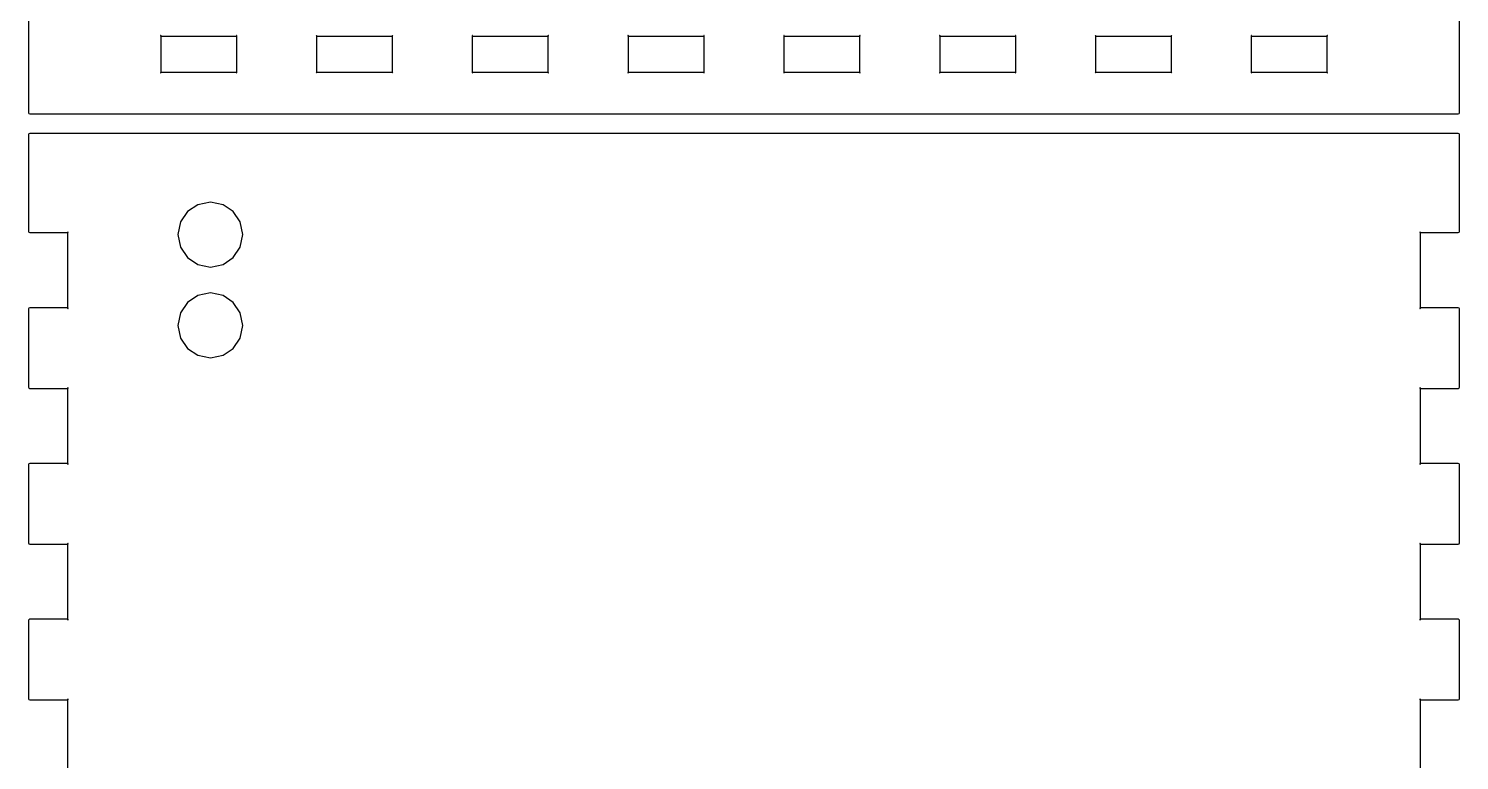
# Model space of a CAD drawing. Extents: x -1 to 239, y 10 to 330.
# Drawn here: x 10 to 120.2, y 66.5 to 122.9 of the extents above; entities that cross this region are included whole.
import ezdxf

# ---------------------------------------------------------------- set-up
doc = ezdxf.new("R2010")
doc.units = 0

msp = doc.modelspace()

# ---------------------------------------------------------------- linework, layer by layer
for p, q in [((10.000387, 123.853218), (10.000387, 116.401227)), ((120.199849, 116.401227), (120.199849, 123.853218)), ((20.162075, 122.33922), (20.157875, 122.31822)), ((20.185475, 122.34522), (20.162075, 122.33922)), ((20.200674, 122.31322), (20.185475, 122.34522)), ((26.013167, 122.34522), (25.999367, 122.31322)), ((26.036667, 122.33922), (26.013167, 122.34522)), ((26.040767, 122.31822), (26.036667, 122.33922)), ((32.161959, 122.33922), (32.157859, 122.31822)), ((32.185459, 122.34522), (32.161959, 122.33922)), ((32.200559, 122.31322), (32.185459, 122.34522)), ((38.014552, 122.34522), (38.000852, 122.31322)), ((38.037852, 122.33922), (38.014552, 122.34522)), ((38.042052, 122.31822), (38.037852, 122.33922)), ((44.162044, 122.33922), (44.156444, 122.31822)), ((44.183944, 122.34522), (44.162044, 122.33922)), ((44.199144, 122.31322), (44.183944, 122.34522)), ((50.013237, 122.34522), (49.999137, 122.31322)), ((50.036537, 122.33922), (50.013237, 122.34522)), ((50.040737, 122.31822), (50.036537, 122.33922)), ((56.161829, 122.33922), (56.157929, 122.31822)), ((56.185429, 122.34522), (56.161829, 122.33922)), ((56.200629, 122.31322), (56.185429, 122.34522)), ((62.012922, 122.34522), (61.999222, 122.31322)), ((62.036622, 122.33922), (62.012922, 122.34522)), ((62.040522, 122.31822), (62.036622, 122.33922)), ((68.161914, 122.33922), (68.157614, 122.31822)), ((68.185114, 122.34522), (68.161914, 122.33922)), ((68.200314, 122.31322), (68.185114, 122.34522)), ((74.014407, 122.34522), (74.000707, 122.31322)), ((74.037707, 122.33922), (74.014407, 122.34522)), ((74.042007, 122.31822), (74.037707, 122.33922)), ((80.161599, 122.33922), (80.157699, 122.31822)), ((80.185199, 122.34522), (80.161599, 122.33922)), ((80.200399, 122.31322), (80.185199, 122.34522)), ((86.014192, 122.34522), (86.000392, 122.31322)), ((86.037792, 122.33922), (86.014192, 122.34522)), ((86.041692, 122.31822), (86.037792, 122.33922)), ((92.161684, 122.33922), (92.157484, 122.31822)), ((92.185284, 122.34522), (92.161684, 122.33922)), ((92.200084, 122.31322), (92.185284, 122.34522)), ((98.014277, 122.34522), (98.000477, 122.31322)), ((98.037576, 122.33922), (98.014277, 122.34522)), ((98.041776, 122.31822), (98.037576, 122.33922)), ((104.161869, 122.33922), (104.157869, 122.31822)), ((104.184869, 122.34522), (104.161869, 122.33922)), ((104.199869, 122.31322), (104.184869, 122.34522)), ((110.013861, 122.34522), (110.000861, 122.31322)), ((110.037861, 122.33922), (110.013861, 122.34522)), ((110.041861, 122.31822), (110.037861, 122.33922)), ((20.157875, 122.31822), (20.189575, 122.30222)), ((20.189575, 122.30222), (20.200674, 122.30222)), ((20.200674, 122.30222), (20.200674, 122.31322)), ((20.200674, 119.502224), (20.200674, 122.30222)), ((20.200674, 122.30222), (25.999367, 122.30222)), ((25.999367, 122.31322), (25.999367, 122.30222)), ((25.999367, 122.30222), (26.009067, 122.30222)), ((25.999367, 122.30222), (25.999367, 119.502224)), ((26.009067, 122.30222), (26.040767, 122.31822)), ((32.157859, 122.31822), (32.189559, 122.30222)), ((32.189559, 122.30222), (32.200559, 122.30222)), ((32.200559, 122.30222), (32.200559, 122.31322)), ((32.200559, 119.502224), (32.200559, 122.30222)), ((32.200559, 122.30222), (38.000852, 122.30222)), ((38.000852, 122.31322), (38.000852, 122.30222)), ((38.000852, 122.30222), (38.010352, 122.30222)), ((38.000852, 122.30222), (38.000852, 119.502224)), ((38.010352, 122.30222), (38.042052, 122.31822)), ((44.156444, 122.31822), (44.188144, 122.30222)), ((44.188144, 122.30222), (44.199144, 122.30222)), ((44.199144, 122.30222), (44.199144, 122.31322)), ((44.199144, 119.502224), (44.199144, 122.30222)), ((44.199144, 122.30222), (49.999137, 122.30222)), ((49.999137, 122.31322), (49.999137, 122.30222)), ((49.999137, 122.30222), (50.009037, 122.30222)), ((49.999137, 122.30222), (49.999137, 119.502224)), ((50.009037, 122.30222), (50.040737, 122.31822)), ((56.157929, 122.31822), (56.189329, 122.30222)), ((56.189329, 122.30222), (56.200629, 122.30222)), ((56.200629, 122.30222), (56.200629, 122.31322)), ((56.200629, 119.502224), (56.200629, 122.30222)), ((56.200629, 122.30222), (61.999222, 122.30222)), ((61.999222, 122.31322), (61.999222, 122.30222)), ((61.999222, 122.30222), (62.008722, 122.30222)), ((61.999222, 122.30222), (61.999222, 119.502224)), ((62.008722, 122.30222), (62.040522, 122.31822)), ((68.157614, 122.31822), (68.189414, 122.30222)), ((68.189414, 122.30222), (68.200314, 122.30222)), ((68.200314, 122.30222), (68.200314, 122.31322)), ((68.200314, 119.502224), (68.200314, 122.30222)), ((68.200314, 122.30222), (74.000707, 122.30222)), ((74.000707, 122.31322), (74.000707, 122.30222)), ((74.000707, 122.30222), (74.010207, 122.30222)), ((74.000707, 122.30222), (74.000707, 119.502224)), ((74.010207, 122.30222), (74.042007, 122.31822)), ((80.157699, 122.31822), (80.189499, 122.30222)), ((80.189499, 122.30222), (80.200399, 122.30222)), ((80.200399, 122.30222), (80.200399, 122.31322)), ((80.200399, 119.502224), (80.200399, 122.30222)), ((80.200399, 122.30222), (86.000392, 122.30222)), ((86.000392, 122.31322), (86.000392, 122.30222)), ((86.000392, 122.30222), (86.010292, 122.30222)), ((86.000392, 122.30222), (86.000392, 119.502224)), ((86.010292, 122.30222), (86.041692, 122.31822)), ((92.157484, 122.31822), (92.189184, 122.30222)), ((92.189184, 122.30222), (92.200084, 122.30222)), ((92.200084, 122.30222), (92.200084, 122.31322)), ((92.200084, 119.502224), (92.200084, 122.30222)), ((92.200084, 122.30222), (98.000477, 122.30222)), ((98.000477, 122.31322), (98.000477, 122.30222)), ((98.000477, 122.30222), (98.009977, 122.30222)), ((98.000477, 122.30222), (98.000477, 119.502224)), ((98.009977, 122.30222), (98.041776, 122.31822)), ((104.157869, 122.31822), (104.188869, 122.30222)), ((104.188869, 122.30222), (104.199869, 122.30222)), ((104.199869, 122.30222), (104.199869, 122.31322)), ((104.199869, 119.502224), (104.199869, 122.30222)), ((104.199869, 122.30222), (110.000861, 122.30222)), ((110.000861, 122.31322), (110.000861, 122.30222)), ((110.000861, 122.30222), (110.009861, 122.30222)), ((110.000861, 122.30222), (110.000861, 119.502224)), ((110.009861, 122.30222), (110.041861, 122.31822)), ((20.189575, 119.502224), (20.157875, 119.488224)), ((20.157875, 119.488224), (20.162075, 119.465224)), ((20.162075, 119.465224), (20.185475, 119.461224)), ((20.185475, 119.461224), (20.200674, 119.493224)), ((20.200674, 119.502224), (20.189575, 119.502224)), ((23.100071, 119.502224), (20.200674, 119.502224)), ((20.200674, 119.493224), (20.200674, 119.502224)), ((25.999367, 119.502224), (23.100071, 119.502224)), ((23.100071, 119.502224), (23.100071, 119.502224)), ((25.999367, 119.502224), (25.999367, 119.493224)), ((26.009067, 119.502224), (25.999367, 119.502224)), ((25.999367, 119.493224), (26.013167, 119.461224)), ((26.040767, 119.488224), (26.009067, 119.502224)), ((26.013167, 119.461224), (26.036667, 119.465224)), ((26.036667, 119.465224), (26.040767, 119.488224)), ((32.189559, 119.502224), (32.157859, 119.488224)), ((32.157859, 119.488224), (32.161959, 119.465224)), ((32.161959, 119.465224), (32.185459, 119.461224)), ((32.185459, 119.461224), (32.200559, 119.493224)), ((32.200559, 119.502224), (32.189559, 119.502224)), ((35.099956, 119.502224), (32.200559, 119.502224)), ((32.200559, 119.493224), (32.200559, 119.502224)), ((38.000852, 119.502224), (35.099956, 119.502224)), ((35.099956, 119.502224), (35.099956, 119.502224)), ((38.000852, 119.502224), (38.000852, 119.493224)), ((38.010352, 119.502224), (38.000852, 119.502224)), ((38.000852, 119.493224), (38.014552, 119.461224)), ((38.042052, 119.488224), (38.010352, 119.502224)), ((38.014552, 119.461224), (38.037852, 119.465224)), ((38.037852, 119.465224), (38.042052, 119.488224)), ((44.188144, 119.502224), (44.156444, 119.488224)), ((44.156444, 119.488224), (44.162044, 119.465224)), ((44.162044, 119.465224), (44.183944, 119.461224)), ((44.183944, 119.461224), (44.199144, 119.493224)), ((44.199144, 119.502224), (44.188144, 119.502224)), ((47.100041, 119.502224), (44.199144, 119.502224)), ((44.199144, 119.493224), (44.199144, 119.502224)), ((49.999137, 119.502224), (47.100041, 119.502224)), ((47.100041, 119.502224), (47.100041, 119.502224)), ((49.999137, 119.502224), (49.999137, 119.493224)), ((50.009037, 119.502224), (49.999137, 119.502224)), ((49.999137, 119.493224), (50.013237, 119.461224)), ((50.040737, 119.488224), (50.009037, 119.502224)), ((50.013237, 119.461224), (50.036537, 119.465224)), ((50.036537, 119.465224), (50.040737, 119.488224)), ((56.189329, 119.502224), (56.157929, 119.488224)), ((56.157929, 119.488224), (56.161829, 119.465224)), ((56.161829, 119.465224), (56.185429, 119.461224)), ((56.185429, 119.461224), (56.200629, 119.493224)), ((56.200629, 119.502224), (56.189329, 119.502224)), ((59.099726, 119.502224), (56.200629, 119.502224)), ((56.200629, 119.493224), (56.200629, 119.502224)), ((61.999222, 119.502224), (59.099726, 119.502224)), ((59.099726, 119.502224), (59.099726, 119.502224)), ((61.999222, 119.502224), (61.999222, 119.493224)), ((62.008722, 119.502224), (61.999222, 119.502224)), ((61.999222, 119.493224), (62.012922, 119.461224)), ((62.040522, 119.488224), (62.008722, 119.502224)), ((62.012922, 119.461224), (62.036622, 119.465224)), ((62.036622, 119.465224), (62.040522, 119.488224)), ((68.189414, 119.502224), (68.157614, 119.488224)), ((68.157614, 119.488224), (68.161914, 119.465224)), ((68.161914, 119.465224), (68.185114, 119.461224)), ((68.185114, 119.461224), (68.200314, 119.493224)), ((68.200314, 119.502224), (68.189414, 119.502224)), ((71.09981, 119.502224), (68.200314, 119.502224)), ((68.200314, 119.493224), (68.200314, 119.502224)), ((74.000707, 119.502224), (71.09981, 119.502224)), ((71.09981, 119.502224), (71.09981, 119.502224)), ((74.000707, 119.502224), (74.000707, 119.493224)), ((74.010207, 119.502224), (74.000707, 119.502224)), ((74.000707, 119.493224), (74.014407, 119.461224)), ((74.042007, 119.488224), (74.010207, 119.502224)), ((74.014407, 119.461224), (74.037707, 119.465224)), ((74.037707, 119.465224), (74.042007, 119.488224)), ((80.189499, 119.502224), (80.157699, 119.488224)), ((80.157699, 119.488224), (80.161599, 119.465224)), ((80.161599, 119.465224), (80.185199, 119.461224)), ((80.185199, 119.461224), (80.200399, 119.493224)), ((80.200399, 119.502224), (80.189499, 119.502224)), ((83.099895, 119.502224), (80.200399, 119.502224)), ((80.200399, 119.493224), (80.200399, 119.502224)), ((86.000392, 119.502224), (83.099895, 119.502224)), ((83.099895, 119.502224), (83.099895, 119.502224)), ((86.000392, 119.502224), (86.000392, 119.493224)), ((86.010292, 119.502224), (86.000392, 119.502224)), ((86.000392, 119.493224), (86.014192, 119.461224)), ((86.041692, 119.488224), (86.010292, 119.502224)), ((86.014192, 119.461224), (86.037792, 119.465224)), ((86.037792, 119.465224), (86.041692, 119.488224)), ((92.189184, 119.502224), (92.157484, 119.488224)), ((92.157484, 119.488224), (92.161684, 119.465224)), ((92.161684, 119.465224), (92.185284, 119.461224)), ((92.185284, 119.461224), (92.200084, 119.493224)), ((92.200084, 119.502224), (92.189184, 119.502224)), ((95.09958, 119.502224), (92.200084, 119.502224)), ((92.200084, 119.493224), (92.200084, 119.502224)), ((98.000477, 119.502224), (95.09958, 119.502224)), ((95.09958, 119.502224), (95.09958, 119.502224)), ((98.000477, 119.502224), (98.000477, 119.493224)), ((98.009977, 119.502224), (98.000477, 119.502224)), ((98.000477, 119.493224), (98.014277, 119.461224)), ((98.041776, 119.488224), (98.009977, 119.502224)), ((98.014277, 119.461224), (98.037576, 119.465224)), ((98.037576, 119.465224), (98.041776, 119.488224)), ((104.188869, 119.502224), (104.157869, 119.488224)), ((104.157869, 119.488224), (104.161869, 119.465224)), ((104.161869, 119.465224), (104.184869, 119.461224)), ((104.184869, 119.461224), (104.199869, 119.493224)), ((104.199869, 119.502224), (104.188869, 119.502224)), ((107.099865, 119.502224), (104.199869, 119.502224)), ((104.199869, 119.493224), (104.199869, 119.502224)), ((110.000861, 119.502224), (107.099865, 119.502224)), ((107.099865, 119.502224), (107.099865, 119.502224)), ((110.000861, 119.502224), (110.000861, 119.493224)), ((110.009861, 119.502224), (110.000861, 119.502224)), ((110.000861, 119.493224), (110.013861, 119.461224)), ((110.041861, 119.488224), (110.009861, 119.502224)), ((110.013861, 119.461224), (110.037861, 119.465224)), ((110.037861, 119.465224), (110.041861, 119.488224)), ((10.000387, 116.401227), (10.000387, 116.385228)), ((10.000387, 116.385228), (10.029387, 116.331227)), ((10.029387, 116.331227), (10.081687, 116.302228)), ((10.081687, 116.302228), (10.099587, 116.302228)), ((10.099587, 116.302228), (13.099583, 116.302228)), ((13.099583, 116.302228), (117.099852, 116.302228)), ((13.099583, 116.302228), (13.099583, 116.302228)), ((117.099852, 116.302228), (120.099849, 116.302228)), ((120.099849, 116.302228), (120.116849, 116.302228)), ((120.116849, 116.302228), (120.170849, 116.331227)), ((120.170849, 116.331227), (120.199849, 116.385228)), ((120.199849, 116.385228), (120.199849, 116.401227)), ((10.029387, 114.773229), (10.000387, 114.72023)), ((10.000387, 114.72023), (10.000387, 114.70323)), ((10.000387, 114.70323), (10.000387, 107.251239)), ((10.081687, 114.80223), (10.029387, 114.773229)), ((10.099587, 114.80223), (10.081687, 114.80223)), ((13.099583, 114.80223), (10.099587, 114.80223)), ((117.099852, 114.80223), (13.099583, 114.80223)), ((120.099849, 114.80223), (117.099852, 114.80223)), ((120.116849, 114.80223), (120.099849, 114.80223)), ((120.170849, 114.773229), (120.116849, 114.80223)), ((120.199849, 114.72023), (120.170849, 114.773229)), ((120.199849, 114.70323), (120.199849, 114.72023)), ((120.199849, 107.251239), (120.199849, 114.70323)), ((23.027055, 109.303043), (22.232493, 108.767478)), ((23.99997, 109.499423), (23.027055, 109.303043)), ((24.972884, 109.303043), (23.99997, 109.499423)), ((25.767447, 108.767478), (24.972884, 109.303043)), ((22.232493, 108.767478), (21.696669, 107.97309)), ((26.30327, 107.97309), (25.767447, 108.767478)), ((10.000387, 107.251239), (10.000387, 107.235239)), ((10.000387, 107.235239), (10.029387, 107.181239)), ((10.029387, 107.181239), (10.081687, 107.151239)), ((10.081687, 107.151239), (10.099587, 107.151239)), ((10.099587, 107.151239), (13.000384, 107.151239)), ((13.014184, 107.193239), (13.000384, 107.162239)), ((13.000384, 107.162239), (13.000384, 107.151239)), ((13.000384, 107.151239), (13.010083, 107.151239)), ((13.000384, 107.151239), (13.000384, 101.351247)), ((13.010083, 107.151239), (13.041784, 107.166239)), ((13.037584, 107.189239), (13.014184, 107.193239)), ((13.041784, 107.166239), (13.037584, 107.189239)), ((21.696669, 107.97309), (21.499973, 107.000239)), ((21.499973, 107.000239), (21.696669, 106.027389)), ((26.499967, 107.000239), (26.30327, 107.97309)), ((26.30327, 106.027389), (26.499967, 107.000239)), ((26.499967, 107.000239), (26.499967, 107.000239)), ((117.161852, 107.189239), (117.156852, 107.166239)), ((117.156852, 107.166239), (117.188852, 107.151239)), ((117.183852, 107.193239), (117.161852, 107.189239)), ((117.198852, 107.162239), (117.183852, 107.193239)), ((117.188852, 107.151239), (117.198852, 107.151239)), ((117.198852, 107.151239), (117.198852, 107.162239)), ((117.198852, 101.351247), (117.198852, 107.151239)), ((117.198852, 107.151239), (120.099849, 107.151239)), ((120.099849, 107.151239), (120.116849, 107.151239)), ((120.116849, 107.151239), (120.170849, 107.181239)), ((120.170849, 107.181239), (120.199849, 107.235239)), ((120.199849, 107.235239), (120.199849, 107.251239)), ((21.696669, 106.027389), (22.232493, 105.233)), ((25.767447, 105.233), (26.30327, 106.027389)), ((22.232493, 105.233), (23.027055, 104.697436)), ((23.027055, 104.697436), (23.99997, 104.501056)), ((23.99997, 104.501056), (24.972884, 104.697436)), ((24.972884, 104.697436), (25.767447, 105.233)), ((23.99997, 102.499432), (23.027055, 102.303052)), ((24.972884, 102.303052), (23.99997, 102.499432)), ((22.232493, 101.767487), (21.696669, 100.973099)), ((23.027055, 102.303052), (22.232493, 101.767487)), ((25.767447, 101.767487), (24.972884, 102.303052)), ((26.30327, 100.973099), (25.767447, 101.767487)), ((10.029387, 101.322246), (10.000387, 101.269247)), ((10.000387, 101.269247), (10.000387, 101.251247)), ((10.000387, 101.251247), (10.000387, 95.251654)), ((10.081687, 101.351247), (10.029387, 101.322246)), ((10.099587, 101.351247), (10.081687, 101.351247)), ((13.000384, 101.351247), (10.099587, 101.351247)), ((13.000384, 101.351247), (13.000384, 101.341246)), ((13.010083, 101.351247), (13.000384, 101.351247)), ((13.000384, 101.341246), (13.014184, 101.309246)), ((13.041784, 101.337246), (13.010083, 101.351247)), ((13.014184, 101.309246), (13.037584, 101.314247)), ((13.037584, 101.314247), (13.041784, 101.337246)), ((21.696669, 100.973099), (21.499973, 100.000248)), ((26.499967, 100.000248), (26.30327, 100.973099)), ((117.188852, 101.351247), (117.156852, 101.337246)), ((117.156852, 101.337246), (117.161852, 101.314247)), ((117.161852, 101.314247), (117.183852, 101.309246)), ((117.183852, 101.309246), (117.198852, 101.341246)), ((117.198852, 101.351247), (117.188852, 101.351247)), ((120.099849, 101.351247), (117.198852, 101.351247)), ((117.198852, 101.341246), (117.198852, 101.351247)), ((120.116849, 101.351247), (120.099849, 101.351247)), ((120.170849, 101.322246), (120.116849, 101.351247)), ((120.199849, 101.269247), (120.170849, 101.322246)), ((120.199849, 101.251247), (120.199849, 101.269247)), ((120.199849, 95.251654), (120.199849, 101.251247)), ((21.499973, 100.000248), (21.696669, 99.027398)), ((26.30327, 99.027398), (26.499967, 100.000248)), ((26.499967, 100.000248), (26.499967, 100.000248)), ((21.696669, 99.027398), (22.232493, 98.233009)), ((22.232493, 98.233009), (23.027055, 97.697444)), ((24.972884, 97.697444), (25.767447, 98.233009)), ((25.767447, 98.233009), (26.30327, 99.027398)), ((23.027055, 97.697444), (23.99997, 97.501065)), ((23.99997, 97.501065), (24.972884, 97.697444)), ((10.000387, 95.251654), (10.000387, 95.235054)), ((10.000387, 95.235054), (10.029387, 95.181454)), ((10.029387, 95.181454), (10.081687, 95.151154)), ((10.081687, 95.151154), (10.099587, 95.151154)), ((10.099587, 95.151154), (13.000384, 95.151154)), ((13.014184, 95.193854), (13.000384, 95.162054)), ((13.000384, 95.162054), (13.000384, 95.151154)), ((13.000384, 95.151154), (13.010083, 95.151154)), ((13.000384, 95.151154), (13.000384, 89.350762)), ((13.010083, 95.151154), (13.041784, 95.166254)), ((13.037584, 95.189554), (13.014184, 95.193854)), ((13.041784, 95.166254), (13.037584, 95.189554)), ((117.161852, 95.189554), (117.156852, 95.166254)), ((117.156852, 95.166254), (117.188852, 95.151154)), ((117.183852, 95.193854), (117.161852, 95.189554)), ((117.198852, 95.162054), (117.183852, 95.193854)), ((117.188852, 95.151154), (117.198852, 95.151154)), ((117.198852, 95.151154), (117.198852, 95.162054)), ((117.198852, 89.350762), (117.198852, 95.151154)), ((117.198852, 95.151154), (120.099849, 95.151154)), ((120.099849, 95.151154), (120.116849, 95.151154)), ((120.116849, 95.151154), (120.170849, 95.181454)), ((120.170849, 95.181454), (120.199849, 95.235054)), ((120.199849, 95.235054), (120.199849, 95.251654)), ((10.029387, 89.321862), (10.000387, 89.269662)), ((10.000387, 89.269662), (10.000387, 89.251662)), ((10.081687, 89.350762), (10.029387, 89.321862)), ((10.099587, 89.350762), (10.081687, 89.350762)), ((13.000384, 89.350762), (10.099587, 89.350762)), ((13.000384, 89.350762), (13.000384, 89.341262)), ((13.010083, 89.350762), (13.000384, 89.350762)), ((13.000384, 89.341262), (13.014184, 89.309462)), ((13.041784, 89.336962), (13.010083, 89.350762)), ((13.014184, 89.309462), (13.037584, 89.313762)), ((13.037584, 89.313762), (13.041784, 89.336962)), ((117.188852, 89.350762), (117.156852, 89.336962)), ((117.156852, 89.336962), (117.161852, 89.313762)), ((117.161852, 89.313762), (117.183852, 89.309462)), ((117.183852, 89.309462), (117.198852, 89.341262)), ((117.198852, 89.350762), (117.188852, 89.350762)), ((120.099849, 89.350762), (117.198852, 89.350762)), ((117.198852, 89.341262), (117.198852, 89.350762)), ((120.116849, 89.350762), (120.099849, 89.350762)), ((120.170849, 89.321862), (120.116849, 89.350762)), ((120.199849, 89.269662), (120.170849, 89.321862)), ((120.199849, 89.251662), (120.199849, 89.269662)), ((10.000387, 89.251662), (10.000387, 83.251569)), ((120.199849, 83.251569), (120.199849, 89.251662)), ((10.000387, 83.251569), (10.000387, 83.234969)), ((10.000387, 83.234969), (10.029387, 83.181369)), ((10.029387, 83.181369), (10.081687, 83.151069)), ((10.081687, 83.151069), (10.099587, 83.151069)), ((10.099587, 83.151069), (13.000384, 83.151069)), ((13.014184, 83.193769), (13.000384, 83.161969)), ((13.000384, 83.161969), (13.000384, 83.151069)), ((13.000384, 83.151069), (13.010083, 83.151069)), ((13.000384, 83.151069), (13.000384, 77.351077)), ((13.010083, 83.151069), (13.041784, 83.166269)), ((13.037584, 83.189869), (13.014184, 83.193769)), ((13.041784, 83.166269), (13.037584, 83.189869)), ((117.161852, 83.189869), (117.156852, 83.166269)), ((117.156852, 83.166269), (117.188852, 83.151069)), ((117.183852, 83.193769), (117.161852, 83.189869)), ((117.198852, 83.161969), (117.183852, 83.193769)), ((117.188852, 83.151069), (117.198852, 83.151069)), ((117.198852, 83.151069), (117.198852, 83.161969)), ((117.198852, 77.351077), (117.198852, 83.151069)), ((117.198852, 83.151069), (120.099849, 83.151069)), ((120.099849, 83.151069), (120.116849, 83.151069)), ((120.116849, 83.151069), (120.170849, 83.181369)), ((120.170849, 83.181369), (120.199849, 83.234969)), ((120.199849, 83.234969), (120.199849, 83.251569)), ((10.029387, 77.322077), (10.000387, 77.269577)), ((10.000387, 77.269577), (10.000387, 77.251577)), ((10.000387, 77.251577), (10.000387, 71.251884)), ((10.081687, 77.351077), (10.029387, 77.322077)), ((10.099587, 77.351077), (10.081687, 77.351077)), ((13.000384, 77.351077), (10.099587, 77.351077)), ((13.000384, 77.351077), (13.000384, 77.341177)), ((13.010083, 77.351077), (13.000384, 77.351077)), ((13.000384, 77.341177), (13.014184, 77.309777)), ((13.041784, 77.337277), (13.010083, 77.351077)), ((13.014184, 77.309777), (13.037584, 77.313677)), ((13.037584, 77.313677), (13.041784, 77.337277)), ((117.188852, 77.351077), (117.156852, 77.337277)), ((117.156852, 77.337277), (117.161852, 77.313677)), ((117.161852, 77.313677), (117.183852, 77.309777)), ((117.183852, 77.309777), (117.198852, 77.341177)), ((117.198852, 77.351077), (117.188852, 77.351077)), ((120.099849, 77.351077), (117.198852, 77.351077)), ((117.198852, 77.341177), (117.198852, 77.351077)), ((120.116849, 77.351077), (120.099849, 77.351077)), ((120.170849, 77.322077), (120.116849, 77.351077)), ((120.199849, 77.269577), (120.170849, 77.322077)), ((120.199849, 77.251577), (120.199849, 77.269577)), ((120.199849, 71.251884), (120.199849, 77.251577)), ((10.000387, 71.251884), (10.000387, 71.235285)), ((10.000387, 71.235285), (10.029387, 71.181284)), ((10.029387, 71.181284), (10.081687, 71.151284)), ((10.081687, 71.151284), (10.099587, 71.151284)), ((10.099587, 71.151284), (13.000384, 71.151284)), ((13.014184, 71.193984), (13.000384, 71.162284)), ((13.000384, 71.162284), (13.000384, 71.151284)), ((13.000384, 71.151284), (13.010083, 71.151284)), ((13.000384, 71.151284), (13.000384, 65.350992)), ((13.010083, 71.151284), (13.041784, 71.166184)), ((13.037584, 71.189784), (13.014184, 71.193984)), ((13.041784, 71.166184), (13.037584, 71.189784)), ((117.161852, 71.189784), (117.156852, 71.166184)), ((117.156852, 71.166184), (117.188852, 71.151284)), ((117.183852, 71.193984), (117.161852, 71.189784)), ((117.198852, 71.162284), (117.183852, 71.193984)), ((117.188852, 71.151284), (117.198852, 71.151284)), ((117.198852, 71.151284), (117.198852, 71.162284)), ((117.198852, 65.350992), (117.198852, 71.151284)), ((117.198852, 71.151284), (120.099849, 71.151284)), ((120.099849, 71.151284), (120.116849, 71.151284)), ((120.116849, 71.151284), (120.170849, 71.181284)), ((120.170849, 71.181284), (120.199849, 71.235285)), ((120.199849, 71.235285), (120.199849, 71.251884))]:
    msp.add_line(p, q)

doc.saveas('drawing.dxf')
